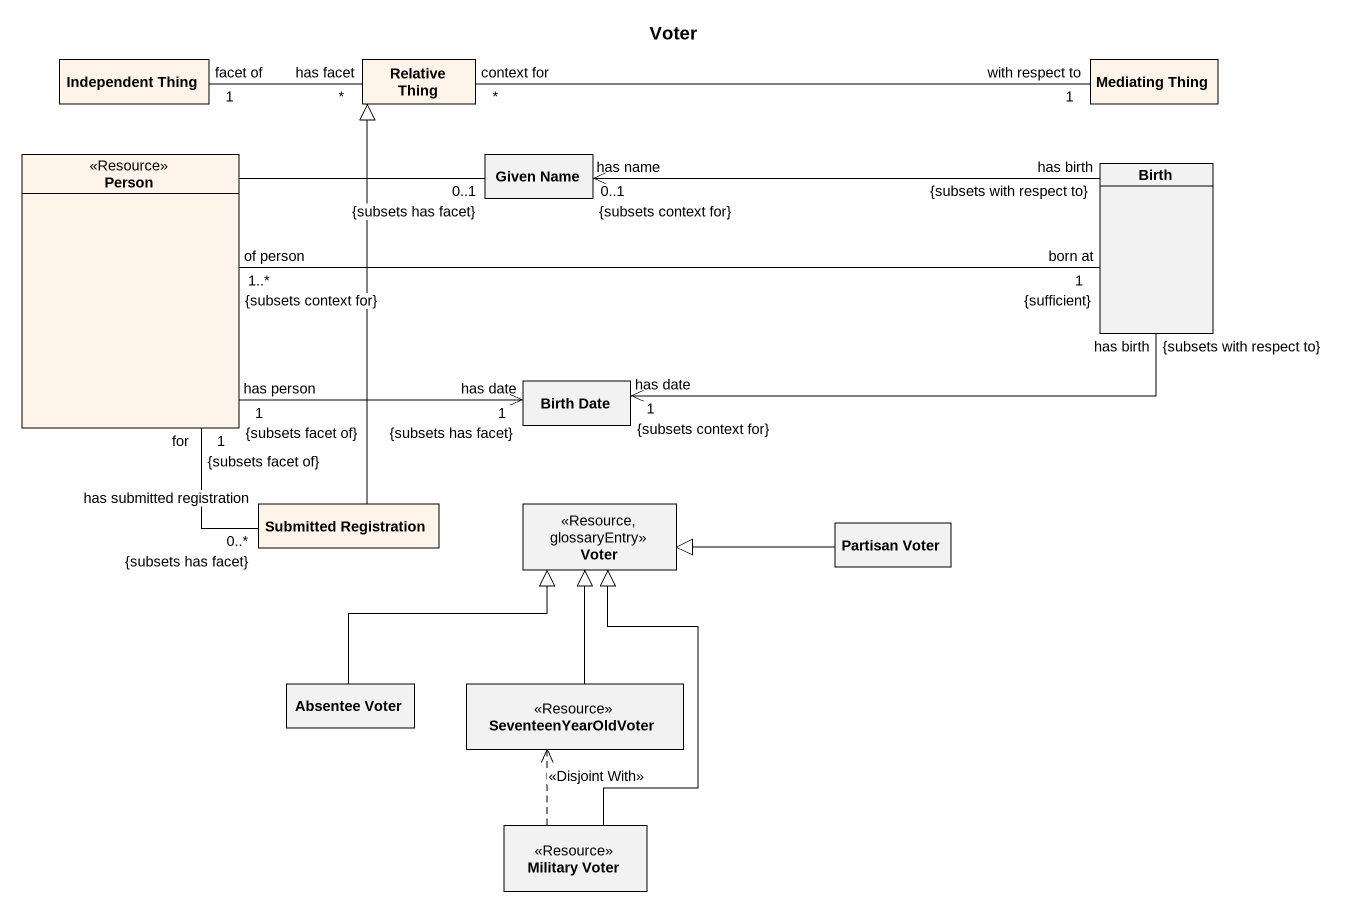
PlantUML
@startuml
title Voter
hide circle
hide empty members
class "Independent Thing" as Independent_Thing #FFF4EA
class "Relative Thing" as Relative_Thing #FFF4EA
class "Mediating Thing" as Mediating_Thing #FFF4EA
class "Person" as Person_ <<Resource>> #FFF4EA
class "Given Name" as Given_Name
class Birth
class "Birth Date" as Birth_Date
class "Submitted Registration" as Submitted_Registration #FFF4EA
class Voter <<Resource, glossaryEntry>>
class "Partisan Voter" as Partisan_Voter
class "Absentee Voter" as Absentee_Voter
class SeventeenYearOldVoter <<Resource>>
class "Military Voter" as Military_Voter <<Resource>>
Independent_Thing "facet of\n1" -right- "has facet\n*" Relative_Thing
Relative_Thing "context for\n*" -right- "with respect to\n1" Mediating_Thing
Person_ -right- "0..1\n{subsets has facet}" Given_Name
Person_ "of person\n1..*\n{subsets context for}" -right- "born at\n1\n{sufficient}" Birth
Person_ "has person\n1\n{subsets facet of}" -right-> "has date\n1\n{subsets has facet}" Birth_Date
Person_ "for\n1\n{subsets facet of}" -- "has submitted registration\n0..*\n{subsets has facet}" Submitted_Registration
Given_Name "has name\n0..1\n{subsets context for}" <-right- "{subsets with respect to}\nhas birth" Birth
Birth_Date "has date\n1\n{subsets context for}" <-right- "has birth\n{subsets with respect to}" Birth
Submitted_Registration -up-|> Relative_Thing
Partisan_Voter -left-|> Voter
Absentee_Voter -up-|> Voter
SeventeenYearOldVoter -up-|> Voter
Military_Voter -up-|> Voter
Military_Voter .up.> SeventeenYearOldVoter : <<Disjoint With>>
@enduml
